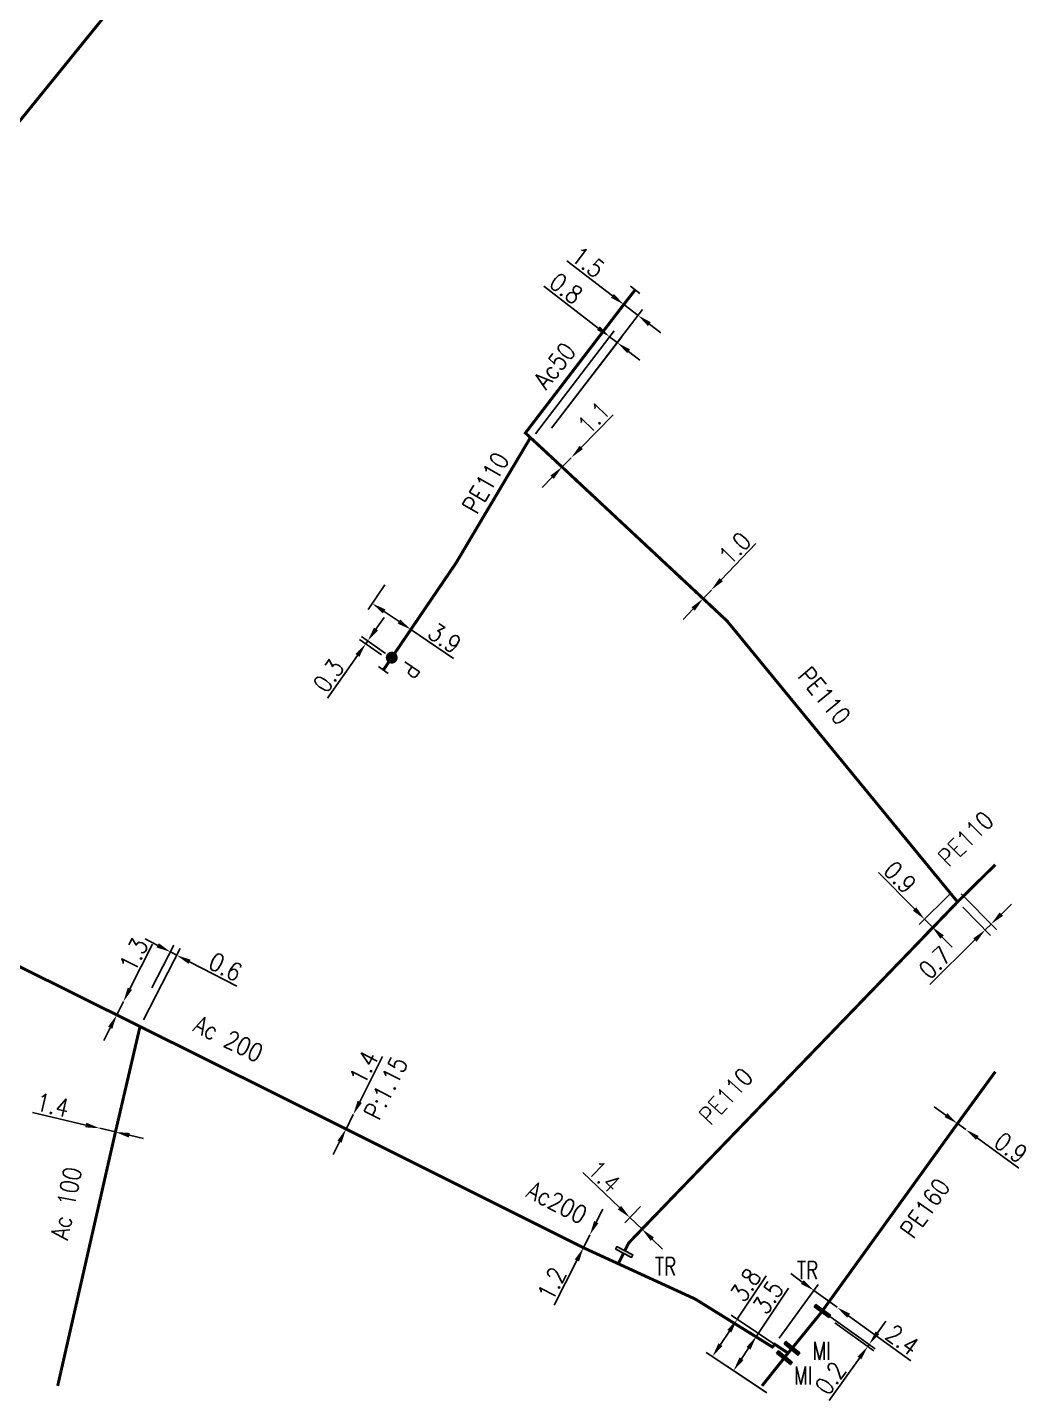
# Model space of a CAD drawing. Header units: millimetres. Extents: x 133989 to 135004, y 130988 to 132014.
# Drawn here: x 134918.9 to 135003, y 130998.8 to 131113.8 of the extents above; entities that cross this region are included whole.
import ezdxf
from ezdxf.enums import TextEntityAlignment as Align

# ---------------------------------------------------------------- set-up
doc = ezdxf.new("R2010")
doc.units = ezdxf.units.MM
doc.header["$PDMODE"] = 34
doc.linetypes.add('L_25_AP', pattern=[2000, 1000, 1000])
doc.linetypes.add('L_25_PE', pattern=[2000, 1000, 1000])
doc.layers.get('0').update_dxf_attribs({"linetype": 'CONTINUOUS'})
doc.layers.get('Defpoints').update_dxf_attribs({"linetype": 'CONTINUOUS'})
for name, color, linetype in [('L_150', 1, 'CONTINUOUS'), ('L_300', 7, 'CONTINUOUS'), ('L_340', 7, 'CONTINUOUS')]:
    doc.layers.add(name, color=color, linetype=linetype)
doc.styles.add('G_ROMANS', font='ROMANS.SHX', dxfattribs={"width": 0.75})
doc.styles.get("Standard").update_dxf_attribs({"font": 'romans.shx', "width": 0.85})
doc.dimstyles.get("Standard").update_dxf_attribs({"dimtxt": 1.5, "dimasz": 1.2, "dimexe": 0.625, "dimexo": 0.625, "dimgap": 0.25, "dimtad": 1, "dimdec": 1, "dimzin": 0, "dimdsep": 46, "dimtxsty": 'Standard', "dimcen": -0.5, "dimadec": 0, "dimazin": 0, "dimtfac": 1, "dimtdec": 1, "dimtmove": 0, "dimatfit": 3, "dimfxl": 0, "dimtolj": 1, "dimtzin": 0, "dimarcsym": 0})

# ---------------------------------------------------------------- blocks, each defined once
blk = doc.blocks.new('*D381')
at = {"layer": 'Defpoints', "color": 0, "linetype": 'Continuous', "transparency": 16777216}
for p in [(134996.7, 131041.69), (134996.84, 131040.56), (134994.08, 131039.11)]:
    blk.add_point(p, dxfattribs=at)
at = {"layer": 'L_150', "color": 0, "linetype": 'Continuous', "lineweight": -2, "transparency": 16777216}
for p, q in [((134993.24, 131039.97), (134990.21, 131043.04)), ((134996.26, 131041.26), (134993.63, 131038.67)), ((134994.71, 131038.47), (134994.08, 131039.11)), ((134996.39, 131040.12), (134994.26, 131038.03)), ((134995.55, 131037.62), (134996.39, 131036.76))]:
    blk.add_line(p, q, dxfattribs=at)
at = {"layer": 'L_150', "color": 0, "linetype": 'Continuous', "transparency": 16777216}
for points in [[(134993.38, 131040.11), (134993.09, 131039.83), (134994.08, 131039.11)], [(134995.69, 131037.76), (134995.41, 131037.47), (134994.71, 131038.47)]]:
    blk.add_solid(points, dxfattribs=at)
at = {"layer": 'L_150', "color": 0, "linetype": 'Continuous', "transparency": 16777216, "insert": (134992.02, 131042.63), "char_height": 1.5, "attachment_point": 5, "rotation": 314.5356}
blk.add_mtext('\\A1;0.9', dxfattribs=at)
blk = doc.blocks.new('*D382')
at = {"layer": 'Defpoints', "color": 0, "linetype": 'Continuous', "transparency": 16777216}
for p in [(134996.7, 131041.69), (134996.84, 131040.56), (134999.65, 131038.7)]:
    blk.add_point(p, dxfattribs=at)
at = {"layer": 'L_150', "color": 0, "linetype": 'Continuous', "lineweight": -2, "transparency": 16777216}
for p, q in [((134997.14, 131041.25), (135000.09, 131038.25)), ((135000.51, 131039.54), (135001.36, 131040.38)), ((134997.27, 131040.12), (134999.59, 131037.76)), ((134999.65, 131038.7), (134999.15, 131038.21)), ((134998.3, 131037.37), (134994.51, 131033.64))]:
    blk.add_line(p, q, dxfattribs=at)
at = {"layer": 'L_150', "color": 0, "linetype": 'Continuous', "transparency": 16777216}
for points in [[(135000.36, 131039.68), (135000.65, 131039.4), (134999.65, 131038.7)], [(134998.16, 131037.51), (134998.44, 131037.22), (134999.15, 131038.21)]]:
    blk.add_solid(points, dxfattribs=at)
at = {"layer": 'L_150', "color": 0, "linetype": 'Continuous', "transparency": 16777216, "insert": (134994.94, 131035.47), "char_height": 1.5, "attachment_point": 5, "rotation": 44.5356}
blk.add_mtext('\\A1;0.7', dxfattribs=at)
blk = doc.blocks.new('*D383')
at = {"layer": 'Defpoints', "color": 0, "linetype": 'Continuous', "transparency": 16777216}
for p in [(134976.21, 131066.7), (134976.21, 131066.7), (134975.52, 131065.98)]:
    blk.add_point(p, dxfattribs=at)
at = {"layer": 'L_150', "color": 0, "linetype": 'Continuous', "lineweight": -2, "transparency": 16777216}
for p, q in [((134977.04, 131067.56), (134979.94, 131070.59)), ((134975.52, 131065.98), (134976.21, 131066.7)), ((134974.68, 131065.11), (134973.85, 131064.24))]:
    blk.add_line(p, q, dxfattribs=at)
at = {"layer": 'L_150', "color": 0, "linetype": 'Continuous', "transparency": 16777216}
for points in [[(134976.89, 131067.7), (134977.18, 131067.43), (134976.21, 131066.7)], [(134974.54, 131065.25), (134974.83, 131064.97), (134975.52, 131065.98)]]:
    blk.add_solid(points, dxfattribs=at)
at = {"layer": 'L_150', "color": 0, "linetype": 'Continuous', "transparency": 16777216, "insert": (134978.18, 131070.2), "char_height": 1.5, "attachment_point": 5, "rotation": 46.182}
blk.add_mtext('\\A1;1.0', dxfattribs=at)
blk = doc.blocks.new('*D384')
at = {"layer": 'Defpoints', "color": 0, "linetype": 'Continuous', "transparency": 16777216}
for p in [(134963.7, 131077.01), (134964.47, 131077.79), (134964.47, 131077.79)]:
    blk.add_point(p, dxfattribs=at)
at = {"layer": 'L_150', "color": 0, "linetype": 'Continuous', "lineweight": -2, "transparency": 16777216}
for p, q in [((134965.31, 131078.65), (134967.98, 131081.39)), ((134963.7, 131077.01), (134964.47, 131077.79)), ((134962.87, 131076.15), (134962.03, 131075.29))]:
    blk.add_line(p, q, dxfattribs=at)
at = {"layer": 'L_150', "color": 0, "linetype": 'Continuous', "transparency": 16777216}
for points in [[(134965.17, 131078.79), (134965.45, 131078.51), (134964.47, 131077.79)], [(134962.72, 131076.29), (134963.01, 131076.01), (134963.7, 131077.01)]]:
    blk.add_solid(points, dxfattribs=at)
at = {"layer": 'L_150', "color": 0, "linetype": 'Continuous', "transparency": 16777216, "insert": (134966.35, 131081.15), "char_height": 1.5, "attachment_point": 5, "rotation": 45.7209}
blk.add_mtext('\\A1;1.1', dxfattribs=at)
blk = doc.blocks.new('*D385')
at = {"layer": 'Defpoints', "color": 0, "linetype": 'Continuous', "transparency": 16777216}
for p in [(134968.33, 131087.43), (134961.09, 131079.31), (134962.45, 131079.76)]:
    blk.add_point(p, dxfattribs=at)
at = {"layer": 'L_150', "color": 0, "linetype": 'Continuous', "lineweight": -2, "transparency": 16777216}
for p, q in [((134966.74, 131088.65), (134962.17, 131092.15)), ((134961.47, 131079.8), (134968.07, 131088.42)), ((134962.83, 131080.26), (134968.71, 131087.93)), ((134968.33, 131087.43), (134967.69, 131087.92)), ((134969.28, 131086.7), (134970.23, 131085.97))]:
    blk.add_line(p, q, dxfattribs=at)
at = {"layer": 'L_150', "color": 0, "linetype": 'Continuous', "transparency": 16777216}
for points in [[(134966.86, 131088.81), (134966.62, 131088.49), (134967.69, 131087.92)], [(134969.4, 131086.86), (134969.16, 131086.55), (134968.33, 131087.43)]]:
    blk.add_solid(points, dxfattribs=at)
at = {"layer": 'L_150', "color": 0, "linetype": 'Continuous', "transparency": 16777216, "insert": (134964.04, 131091.98), "char_height": 1.5, "attachment_point": 5, "rotation": 322.553}
blk.add_mtext('\\A1;0.8', dxfattribs=at)
blk = doc.blocks.new('*D386')
at = {"layer": 'Defpoints', "color": 0, "linetype": 'Continuous', "transparency": 16777216}
for p in [(134970.07, 131089.71), (134960.63, 131079.86), (134962.45, 131079.76)]:
    blk.add_point(p, dxfattribs=at)
at = {"layer": 'L_150', "color": 0, "linetype": 'Continuous', "lineweight": -2, "transparency": 16777216}
for p, q in [((134967.92, 131091.35), (134964.09, 131094.29)), ((134961.01, 131080.35), (134969.26, 131091.12)), ((134962.83, 131080.26), (134970.45, 131090.21)), ((134970.07, 131089.71), (134968.88, 131090.62)), ((134971.02, 131088.98), (134971.97, 131088.25))]:
    blk.add_line(p, q, dxfattribs=at)
at = {"layer": 'L_150', "color": 0, "linetype": 'Continuous', "transparency": 16777216}
for points in [[(134968.05, 131091.51), (134967.8, 131091.19), (134968.88, 131090.62)], [(134971.14, 131089.14), (134970.9, 131088.82), (134970.07, 131089.71)]]:
    blk.add_solid(points, dxfattribs=at)
at = {"layer": 'L_150', "color": 0, "linetype": 'Continuous', "transparency": 16777216, "insert": (134965.88, 131094.17), "char_height": 1.5, "attachment_point": 5, "rotation": 322.553}
blk.add_mtext('\\A1;1.5', dxfattribs=at)
blk = doc.blocks.new('*D387')
at = {"layer": 'Defpoints', "color": 0, "linetype": 'Continuous', "transparency": 16777216}
for p in [(134949.2, 131067.64), (134947.8, 131065.57), (134949.43, 131061.03)]:
    blk.add_point(p, dxfattribs=at)
at = {"layer": 'L_300', "color": 0, "linetype": 'Continuous', "lineweight": -2, "transparency": 16777216}
for p, q in [((134948.85, 131067.12), (134947.45, 131065.06)), ((134948.8, 131064.9), (134950.04, 131064.06)), ((134949.78, 131061.55), (134951.38, 131063.9)), ((134951.03, 131063.39), (134954.6, 131060.97))]:
    blk.add_line(p, q, dxfattribs=at)
at = {"layer": 'L_300', "color": 0, "linetype": 'Continuous', "transparency": 16777216}
for points in [[(134948.91, 131065.07), (134948.68, 131064.74), (134947.8, 131065.57)], [(134950.15, 131064.22), (134949.92, 131063.89), (134951.03, 131063.39)]]:
    blk.add_solid(points, dxfattribs=at)
at = {"layer": 'L_300', "color": 0, "linetype": 'Continuous', "transparency": 16777216, "insert": (134953.87, 131062.67), "char_height": 1.5, "attachment_point": 5, "rotation": 325.8684}
blk.add_mtext('\\A1;3.9', dxfattribs=at)
blk = doc.blocks.new('L_300_12')
at = {"color": 0, "linetype": 'Continuous', "const_width": 0.497, "flags": 128}
blk.add_lwpolyline([(-0.25, 0, 1), (0.25, 0, 1)], format="xyb", close=True, dxfattribs=at)
at = {"color": 0, "linetype": 'Continuous', "style": 'G_ROMANS', "width": 0.75}
blk.add_text('P', height=1.5, dxfattribs=at).set_placement((0, 1.85), align=Align.MIDDLE)
at = {"color": 0, "linetype": 'Continuous', "width": 0.75, "flags": 3}
for tag, p in [('DEF_LEG', (0, -5)), ('DEF_COUP', (0, -7.5)), ('DEF_TYPE', (0, -10))]:
    blk.add_attdef(tag, text='', height=1.2, dxfattribs=at).set_placement(p, align=Align.MIDDLE)
blk = doc.blocks.new('L_340_07')
at = {"color": 0, "linetype": 'Continuous', "const_width": 0.25, "flags": 128}
blk.add_lwpolyline([(0, 0), (1.25, 0)], dxfattribs=at)
at = {"color": 0, "linetype": 'Continuous', "flags": 128}
blk.add_lwpolyline([(1.25, -0.5), (1.25, 0.5)], dxfattribs=at)
at = {"color": 0, "linetype": 'Continuous', "width": 0.75, "flags": 3}
for tag, p in [('DEF_LEG', (0.72, -3.47)), ('DEF_COUP', (0.72, -5.97)), ('DEF_TYPE', (0.72, -8.47))]:
    blk.add_attdef(tag, text='', height=1.2, dxfattribs=at).set_placement(p, align=Align.MIDDLE)
blk = doc.blocks.new('*D388')
at = {"layer": 'Defpoints', "color": 0, "linetype": 'Continuous', "transparency": 16777216}
for p in [(134970.7, 131015.48), (134970.4, 131013.14), (134969.31, 131012)]:
    blk.add_point(p, dxfattribs=at)
at = {"layer": 'L_150', "color": 0, "linetype": 'Continuous', "lineweight": -2, "transparency": 16777216}
for p, q in [((134968.52, 131014.94), (134965.45, 131017.88)), ((134970.26, 131015.03), (134968.95, 131013.66)), ((134970.4, 131013.14), (134969.38, 131014.11)), ((134969.74, 131012.45), (134970.83, 131013.59)), ((134971.26, 131012.31), (134972.13, 131011.47))]:
    blk.add_line(p, q, dxfattribs=at)
at = {"layer": 'L_150', "color": 0, "linetype": 'Continuous', "transparency": 16777216}
for points in [[(134968.66, 131015.08), (134968.38, 131014.79), (134969.38, 131014.11)], [(134971.4, 131012.45), (134971.12, 131012.16), (134970.4, 131013.14)]]:
    blk.add_solid(points, dxfattribs=at)
at = {"layer": 'L_150', "color": 0, "linetype": 'Continuous', "transparency": 16777216, "insert": (134967.24, 131017.55), "char_height": 1.5, "attachment_point": 5, "rotation": 316.1889}
blk.add_mtext('\\A1;1.4', dxfattribs=at)
blk = doc.blocks.new('*D389')
at = {"layer": 'Defpoints', "color": 0, "linetype": 'Continuous', "transparency": 16777216}
for p in [(134985.51, 131006.28), (134986.05, 131005.64), (134989.43, 131003.47)]:
    blk.add_point(p, dxfattribs=at)
at = {"layer": 'L_340', "color": 0, "linetype": 'Continuous', "lineweight": -2, "transparency": 16777216}
for p, q in [((134986.02, 131005.91), (134989.94, 131003.11)), ((134986.56, 131005.28), (134989.83, 131002.95)), ((134990.13, 131004.45), (134990.83, 131005.43)), ((134989.43, 131003.47), (134989.32, 131003.31)), ((134988.62, 131002.33), (134986.08, 130998.77))]:
    blk.add_line(p, q, dxfattribs=at)
at = {"layer": 'L_340', "color": 0, "linetype": 'Continuous', "transparency": 16777216}
for points in [[(134989.97, 131004.57), (134990.29, 131004.33), (134989.43, 131003.47)], [(134988.46, 131002.45), (134988.78, 131002.22), (134989.32, 131003.31)]]:
    blk.add_solid(points, dxfattribs=at)
at = {"layer": 'L_340', "color": 0, "linetype": 'Continuous', "transparency": 16777216, "insert": (134986.19, 131000.65), "char_height": 1.5, "attachment_point": 5, "rotation": 54.4976}
blk.add_mtext('\\A1;0.2', dxfattribs=at)
blk = doc.blocks.new('*D390')
at = {"layer": 'Defpoints', "color": 0, "linetype": 'Continuous', "transparency": 16777216}
for p in [(134947.25, 131062.2), (134949.08, 131060.91), (134949.43, 131061.03)]:
    blk.add_point(p, dxfattribs=at)
at = {"layer": 'L_300', "color": 0, "linetype": 'Continuous', "lineweight": -2, "transparency": 16777216}
for p, q in [((134948.11, 131063.42), (134948.8, 131064.41)), ((134948.57, 131061.27), (134946.73, 131062.55)), ((134948.92, 131061.39), (134946.91, 131062.8)), ((134947.42, 131062.44), (134947.25, 131062.2)), ((134946.56, 131061.21), (134944.05, 131057.63))]:
    blk.add_line(p, q, dxfattribs=at)
at = {"layer": 'L_300', "color": 0, "linetype": 'Continuous', "transparency": 16777216}
for points in [[(134947.94, 131063.54), (134948.27, 131063.31), (134947.42, 131062.44)], [(134946.39, 131061.33), (134946.72, 131061.1), (134947.25, 131062.2)]]:
    blk.add_solid(points, dxfattribs=at)
at = {"layer": 'L_300', "color": 0, "linetype": 'Continuous', "transparency": 16777216, "insert": (134944.14, 131059.51), "char_height": 1.5, "attachment_point": 5, "rotation": 54.992}
blk.add_mtext('\\A1;0.3', dxfattribs=at)
blk = doc.blocks.new('*D391')
at = {"layer": 'Defpoints', "color": 0, "linetype": 'Continuous', "transparency": 16777216}
for p in [(134996.83, 131021.98), (134997.52, 131021.48), (134997.52, 131021.48)]:
    blk.add_point(p, dxfattribs=at)
at = {"layer": 'L_150', "color": 0, "linetype": 'Continuous', "lineweight": -2, "transparency": 16777216}
for p, q in [((134995.86, 131022.69), (134994.89, 131023.39)), ((134996.83, 131021.98), (134997.52, 131021.48)), ((134996.47, 131021.48), (134996.47, 131021.48)), ((134997.16, 131020.98), (134997.16, 131020.98)), ((134998.49, 131020.78), (135001.98, 131018.24))]:
    blk.add_line(p, q, dxfattribs=at)
at = {"layer": 'L_150', "color": 0, "linetype": 'Continuous', "transparency": 16777216}
for points in [[(134995.98, 131022.85), (134995.75, 131022.53), (134996.83, 131021.98)], [(134998.61, 131020.94), (134998.38, 131020.62), (134997.52, 131021.48)]]:
    blk.add_solid(points, dxfattribs=at)
at = {"layer": 'L_150', "color": 0, "linetype": 'Continuous', "transparency": 16777216, "insert": (135001.31, 131019.97), "char_height": 1.5, "attachment_point": 5, "rotation": 324.0041}
blk.add_mtext('\\A1;0.9', dxfattribs=at)
blk = doc.blocks.new('L_340_19')
at = {"linetype": 'Continuous'}
blk.add_hatch(color=0, dxfattribs=at).paths.add_polyline_path([(0.125, 0.75), (-0.125, 0.75), (-0.125, -0.75), (0.125, -0.75)])
at = {"color": 0, "linetype": 'Continuous'}
blk.add_lwpolyline([(-0.125, 0.75), (0.125, 0.75), (0.125, -0.75), (-0.125, -0.75)], close=True, dxfattribs=at)
at = {"color": 0, "linetype": 'Continuous', "width": 0.75}
for tag, height, flags, p in [('TR', 1.5, 8, (0, 3)), ('DEF_LEG', 1.2, 3, (0, -5)), ('DEF_COUP', 1.2, 3, (0, -7.5)), ('DEF_TYPE', 1.2, 3, (0, -10))]:
    blk.add_attdef(tag, text='', height=height, dxfattribs=dict(at, flags=flags)).set_placement(p, align=Align.MIDDLE)
blk = doc.blocks.new('*D848')
at = {"layer": 'Defpoints', "color": 0, "linetype": 'Continuous', "transparency": 16777216}
for p in [(134926.95, 131032.21), (134926.95, 131032.21), (134926.39, 131031.09)]:
    blk.add_point(p, dxfattribs=at)
at = {"layer": 'L_150', "color": 0, "linetype": 'Continuous', "lineweight": -2, "transparency": 16777216}
for p, q in [((134927.49, 131033.28), (134929.38, 131037.02)), ((134926.39, 131031.09), (134926.95, 131032.21)), ((134925.85, 131030.02), (134925.3, 131028.95))]:
    blk.add_line(p, q, dxfattribs=at)
at = {"layer": 'L_150', "color": 0, "linetype": 'Continuous', "transparency": 16777216}
for points in [[(134927.31, 131033.37), (134927.67, 131033.19), (134926.95, 131032.21)], [(134925.67, 131030.11), (134926.02, 131029.93), (134926.39, 131031.09)]]:
    blk.add_solid(points, dxfattribs=at)
at = {"layer": 'L_150', "color": 0, "linetype": 'Continuous', "transparency": 16777216, "insert": (134927.82, 131036.13), "char_height": 1.5, "attachment_point": 5, "rotation": 63.1652}
blk.add_mtext('\\A1;1.3', dxfattribs=at)
blk = doc.blocks.new('*D849')
at = {"layer": 'Defpoints', "color": 0, "linetype": 'Continuous', "transparency": 16777216}
for p in [(134930.89, 131036.37), (134929.06, 131032.81), (134928.34, 131030.12)]:
    blk.add_point(p, dxfattribs=at)
at = {"layer": 'L_150', "color": 0, "linetype": 'Continuous', "lineweight": -2, "transparency": 16777216}
for p, q in [((134929.82, 131036.92), (134928.76, 131037.47)), ((134929.34, 131033.37), (134931.18, 131036.93)), ((134928.63, 131030.67), (134931.71, 131036.65)), ((134930.89, 131036.37), (134931.42, 131036.09)), ((134932.49, 131035.54), (134936.45, 131033.5))]:
    blk.add_line(p, q, dxfattribs=at)
at = {"layer": 'L_150', "color": 0, "linetype": 'Continuous', "transparency": 16777216}
for points in [[(134929.92, 131037.1), (134929.73, 131036.74), (134930.89, 131036.37)], [(134932.58, 131035.72), (134932.4, 131035.37), (134931.42, 131036.09)]]:
    blk.add_solid(points, dxfattribs=at)
at = {"layer": 'L_150', "color": 0, "linetype": 'Continuous', "transparency": 16777216, "insert": (134935.5, 131035.12), "char_height": 1.5, "attachment_point": 5, "rotation": 332.7094}
blk.add_mtext('\\A1;0.6', dxfattribs=at)
blk = doc.blocks.new('*D854')
at = {"layer": 'Defpoints', "color": 0, "linetype": 'Continuous', "transparency": 16777216}
for p in [(134924.97, 131021.59), (134924.97, 131021.59), (134926.28, 131021.28)]:
    blk.add_point(p, dxfattribs=at)
at = {"layer": 'L_150', "color": 0, "linetype": 'Continuous', "lineweight": -2, "transparency": 16777216}
for p, q in [((134923.8, 131021.86), (134919.32, 131022.91)), ((134926.28, 131021.28), (134924.97, 131021.59)), ((134927.45, 131021.01), (134928.62, 131020.74))]:
    blk.add_line(p, q, dxfattribs=at)
at = {"layer": 'L_150', "color": 0, "linetype": 'Continuous', "transparency": 16777216}
for points in [[(134923.84, 131022.06), (134923.75, 131021.67), (134924.97, 131021.59)], [(134927.49, 131021.2), (134927.4, 131020.81), (134926.28, 131021.28)]]:
    blk.add_solid(points, dxfattribs=at)
at = {"layer": 'L_150', "color": 0, "linetype": 'Continuous', "transparency": 16777216, "insert": (134921.03, 131023.54), "char_height": 1.5, "attachment_point": 5, "rotation": 346.8192}
blk.add_mtext('\\A1;1.4', dxfattribs=at)
blk = doc.blocks.new('*D855')
at = {"layer": 'Defpoints', "color": 0, "linetype": 'Continuous', "transparency": 16777216}
for p in [(134946.21, 131022.74), (134946.21, 131022.74), (134945.6, 131021.53)]:
    blk.add_point(p, dxfattribs=at)
at = {"layer": 'L_150', "color": 0, "linetype": 'Continuous', "lineweight": -2, "transparency": 16777216}
for p, q in [((134946.75, 131023.81), (134948.67, 131027.6)), ((134945.6, 131021.53), (134946.21, 131022.74)), ((134945.05, 131020.46), (134944.51, 131019.39))]:
    blk.add_line(p, q, dxfattribs=at)
at = {"layer": 'L_150', "color": 0, "linetype": 'Continuous', "transparency": 16777216}
for points in [[(134946.57, 131023.9), (134946.93, 131023.72), (134946.21, 131022.74)], [(134944.88, 131020.55), (134945.23, 131020.37), (134945.6, 131021.53)]]:
    blk.add_solid(points, dxfattribs=at)
at = {"layer": 'L_150', "color": 0, "linetype": 'Continuous', "transparency": 16777216, "insert": (134947.09, 131026.69), "char_height": 1.5, "attachment_point": 5, "rotation": 63.1327}
blk.add_mtext('\\A1;1.4', dxfattribs=at)
blk = doc.blocks.new('*D856')
at = {"layer": 'Defpoints', "color": 0, "linetype": 'Continuous', "transparency": 16777216}
for p in [(134966.03, 131012.66), (134966.03, 131012.66), (134965.49, 131011.58)]:
    blk.add_point(p, dxfattribs=at)
at = {"layer": 'L_150', "color": 0, "linetype": 'Continuous', "lineweight": -2, "transparency": 16777216}
for p, q in [((134966.57, 131013.73), (134967.11, 131014.8)), ((134966.03, 131012.66), (134965.49, 131011.58)), ((134964.94, 131010.51), (134963.05, 131006.78))]:
    blk.add_line(p, q, dxfattribs=at)
at = {"layer": 'L_150', "color": 0, "linetype": 'Continuous', "transparency": 16777216}
for points in [[(134966.39, 131013.82), (134966.75, 131013.64), (134966.03, 131012.66)], [(134964.77, 131010.6), (134965.12, 131010.42), (134965.49, 131011.58)]]:
    blk.add_solid(points, dxfattribs=at)
at = {"layer": 'L_150', "color": 0, "linetype": 'Continuous', "transparency": 16777216, "insert": (134962.84, 131008.56), "char_height": 1.5, "attachment_point": 5, "rotation": 63.1652}
blk.add_mtext('\\A1;1.2', dxfattribs=at)
blk = doc.blocks.new('*D857')
at = {"layer": 'Defpoints', "color": 0, "linetype": 'Continuous', "transparency": 16777216}
for p in [(134986.74, 131006.59), (134986.74, 131006.59), (134981.52, 131003.49)]:
    blk.add_point(p, dxfattribs=at)
at = {"layer": 'L_150', "color": 0, "linetype": 'Continuous', "lineweight": -2, "transparency": 16777216}
for p, q in [((134983.83, 131008.7), (134982.86, 131009.41)), ((134981.89, 131004), (134985.17, 131008.5)), ((134984.8, 131008), (134986.74, 131006.59)), ((134987.71, 131005.88), (134992.93, 131002.09))]:
    blk.add_line(p, q, dxfattribs=at)
at = {"layer": 'L_150', "color": 0, "linetype": 'Continuous', "transparency": 16777216}
for points in [[(134983.95, 131008.87), (134983.71, 131008.54), (134984.8, 131008)], [(134987.83, 131006.05), (134987.59, 131005.72), (134986.74, 131006.59)]]:
    blk.add_solid(points, dxfattribs=at)
at = {"layer": 'L_150', "color": 0, "linetype": 'Continuous', "transparency": 16777216, "insert": (134992.21, 131003.85), "char_height": 1.5, "attachment_point": 5, "rotation": 323.9886}
blk.add_mtext('\\A1;2.4', dxfattribs=at)
blk = doc.blocks.new('*D858')
at = {"layer": 'Defpoints', "color": 0, "linetype": 'Continuous', "transparency": 16777216}
for p in [(134976.3, 131002.46), (134982.64, 131002.75), (134981.37, 130999.09)]:
    blk.add_point(p, dxfattribs=at)
at = {"layer": 'L_150', "color": 0, "linetype": 'Continuous', "lineweight": -2, "transparency": 16777216}
for p, q in [((134978.38, 131005.58), (134980.81, 131009.22)), ((134982.12, 131003.09), (134977.86, 131005.93)), ((134976.97, 131003.46), (134977.72, 131004.59)), ((134980.85, 130999.43), (134975.78, 131002.81))]:
    blk.add_line(p, q, dxfattribs=at)
at = {"layer": 'L_150', "color": 0, "linetype": 'Continuous', "transparency": 16777216}
for points in [[(134977.55, 131004.7), (134977.88, 131004.47), (134978.38, 131005.58)], [(134976.8, 131003.57), (134977.14, 131003.35), (134976.3, 131002.46)]]:
    blk.add_solid(points, dxfattribs=at)
at = {"layer": 'L_150', "color": 0, "linetype": 'Continuous', "transparency": 16777216, "insert": (134979.09, 131008.46), "char_height": 1.5, "attachment_point": 5, "rotation": 56.3278}
blk.add_mtext('\\A1;3.8', dxfattribs=at)
blk = doc.blocks.new('*D859')
at = {"layer": 'Defpoints', "color": 0, "linetype": 'Continuous', "transparency": 16777216}
for p in [(134981.33, 131003.26), (134978.07, 131001.28), (134981.37, 130999.09)]:
    blk.add_point(p, dxfattribs=at)
at = {"layer": 'L_150', "color": 0, "linetype": 'Continuous', "lineweight": -2, "transparency": 16777216}
for p, q in [((134979.99, 131004.16), (134982.68, 131008.19)), ((134980.81, 131003.61), (134979.47, 131004.5)), ((134978.74, 131002.28), (134979.32, 131003.16)), ((134980.85, 130999.43), (134977.55, 131001.63))]:
    blk.add_line(p, q, dxfattribs=at)
at = {"layer": 'L_150', "color": 0, "linetype": 'Continuous', "transparency": 16777216}
for points in [[(134979.16, 131003.27), (134979.49, 131003.05), (134979.99, 131004.16)], [(134978.57, 131002.39), (134978.91, 131002.17), (134978.07, 131001.28)]]:
    blk.add_solid(points, dxfattribs=at)
at = {"layer": 'L_150', "color": 0, "linetype": 'Continuous', "transparency": 16777216, "insert": (134980.97, 131007.43), "char_height": 1.5, "attachment_point": 5, "rotation": 56.3278}
blk.add_mtext('\\A1;3.5', dxfattribs=at)
blk = doc.blocks.new('L_340_16')
at = {"linetype": 'Continuous'}
blk.add_hatch(color=0, dxfattribs=at).paths.add_polyline_path([(0.125, 0.75), (-0.125, 0.75), (-0.125, -0.75), (0.125, -0.75)])
at = {"color": 0, "linetype": 'Continuous'}
blk.add_lwpolyline([(-0.125, 0.75), (0.125, 0.75), (0.125, -0.75), (-0.125, -0.75)], close=True, dxfattribs=at)
at = {"color": 0, "linetype": 'Continuous', "width": 0.75}
for tag, height, flags, p in [('MI', 1.5, 8, (0, 3)), ('DEF_LEG', 1.2, 3, (0, -5)), ('DEF_COUP', 1.2, 3, (0, -7.5)), ('DEF_TYPE', 1.2, 3, (0, -10))]:
    blk.add_attdef(tag, text='', height=height, dxfattribs=dict(at, flags=flags)).set_placement(p, align=Align.MIDDLE)

msp = doc.modelspace()

# ---------------------------------------------------------------- linework, layer by layer
at = {"layer": 'L_150', "linetype": 'L_25_AP', "const_width": 0.25, "flags": 128}
for points in [[(135000, 131190.49), (134988.8, 131179.43), (134934.99, 131126.07), (134928.2, 131118.27), (134916.65, 131104.02), (134905.3, 131086.96), (134888.76, 131061.66), (134882.58, 131052.68), (134880.02, 131051.8), (134879.35, 131050.94)], [(134969.06, 131090.87), (134960.63, 131079.86), (134961.05, 131079.47)], [(134892.85, 131047.76), (134904.39, 131042.03), (134926.39, 131031.09), (134928.34, 131030.12), (134945.6, 131021.53), (134965.49, 131011.58), (134968.41, 131010.24), (134974.86, 131007.28), (134981.33, 131003.26), (134981.52, 131003.49), (134982.64, 131002.75)], [(134921.44, 131000), (134926.28, 131021.28), (134928.34, 131030.12)], [(134968.85, 131011.11), (134968.41, 131010.24)], [(134983.04, 131003.23), (134985.43, 131006.17)], [(134980.45, 131000), (134982.25, 131002.26)], [(134982.41, 131002.46), (134982.64, 131002.75), (134982.88, 131003.04)]]:
    msp.add_lwpolyline(points, dxfattribs=at)
at = {"layer": 'L_150', "linetype": 'L_25_PE', "const_width": 0.25, "flags": 128}
msp.add_lwpolyline([(134949.43, 131061.03), (134954.82, 131068.97), (134961.05, 131079.47), (134963.7, 131077.01), (134975.52, 131065.98), (134977.52, 131064.11), (134996.84, 131040.56)], dxfattribs=at)
msp.add_lwpolyline([(135000, 131043.68), (134996.84, 131040.56), (134996.84, 131040.56), (134969.32, 131012.02, 0.071005), (134969.29, 131011.98), (134969.29, 131011.98), (134968.96, 131011.34)], format="xyb", dxfattribs=at)
at = {"layer": 'L_150', "linetype": 'L_25_PE', "flags": 128}
msp.add_lwpolyline([(134985.58, 131006.38, 0.25, 0.25, 0), (134996.83, 131021.98, 0.25, 0.25, 0), (135000, 131026.33, 0, 0, 0)], format="xyseb", dxfattribs=at)

# ---------------------------------------------------------------- block references
at = {"layer": 'L_300', "rotation": 235.8653208695015}
msp.add_blockref('L_300_12', (134949.43, 131061.03), dxfattribs=at)
at = {"layer": 'L_340'}
for p, rotation in [((134969.06, 131090.87), 52.01639361103732), ((134949.43, 131061.03), 235.8684484243137)]:
    msp.add_blockref('L_340_07', p, dxfattribs=dict(at, rotation=rotation))
ref = msp.add_blockref('L_340_19', (134968.91, 131011.22), dxfattribs=dict(at, rotation=62.9508557637145))
ref.add_attrib('TR', 'TR', dxfattribs={"layer": '0', "color": 0, "linetype": 'Continuous', "height": 1.5, "width": 0.75, "flags": 8}).set_placement((134972.38, 131010), align=Align.MIDDLE)
ref = msp.add_blockref('L_340_19', (134985.51, 131006.28), dxfattribs=dict(at, rotation=54.20176430482343))
ref.add_attrib('TR', 'TR', dxfattribs={"layer": '0', "color": 0, "linetype": 'Continuous', "height": 1.5, "width": 0.75, "flags": 8}).set_placement((134984.27, 131009.69), align=Align.MIDDLE)
ref = msp.add_blockref('L_340_16', (134982.96, 131003.14), dxfattribs=dict(at, rotation=50.80869932031526))
ref.add_attrib('MI', 'MI', dxfattribs={"layer": '0', "color": 0, "linetype": 'Continuous', "height": 1.5, "width": 0.75, "flags": 8}).set_placement((134985.46, 131002.94), align=Align.MIDDLE)
ref = msp.add_blockref('L_340_16', (134982.33, 131002.36), dxfattribs=dict(at, rotation=50.80869932031526))
ref.add_attrib('MI', 'MI', dxfattribs={"layer": '0', "color": 0, "linetype": 'Continuous', "height": 1.5, "width": 0.75, "flags": 8}).set_placement((134983.91, 131000.87), align=Align.MIDDLE)

# ---------------------------------------------------------------- texts
at = {"layer": 'L_150', "linetype": 'Continuous', "width": 0.85}
for s, rotation, p in [('Ac50', 51.5778, (134963.08, 131085.5)), ('PE110', 59.3111, (134957.3, 131075.68)), ('PE110', 309.3673, (134985.68, 131057.83)), ('PE110', 44.5356, (134997.52, 131045.85)), ('Ac 200', 333.5638, (134935.75, 131029.1)), ('P:1.15', 63.1327, (134948.93, 131024.96)), ('PE110', 47.5786, (134977.43, 131024.28)), ('Ac 100', 78.7927, (134922.15, 131015.31)), ('PE160', 54.7443, (134994.11, 131014.9)), ('Ac200', 332.991, (134963.28, 131015.37))]:
    msp.add_text(s, height=1.5, rotation=rotation, dxfattribs=at).set_placement(p, align=Align.MIDDLE)

# ---------------------------------------------------------------- dimensions: what is measured, and where the dimension line sits
at = {"layer": 'L_150', "linetype": 'Continuous'}
for base, p1, p2, angle, picture, middle in [((134970.07, 131089.71), (134960.63, 131079.86), (134962.45, 131079.76), 142.553, '*D386', (134965.28, 131093.38)), ((134968.33, 131087.43), (134961.09, 131079.31), (134962.45, 131079.76), 142.553, '*D385', (134963.43, 131091.18)), ((134964.47, 131077.79), (134963.7, 131077.01), (134964.47, 131077.79), 225.7209, '*D384', (134967.06, 131080.45)), ((134976.21, 131066.7), (134975.52, 131065.98), (134976.21, 131066.7), 226.182, '*D383', (134978.9, 131069.51)), ((134994.08, 131039.11), (134996.84, 131040.56), (134996.7, 131041.69), 314.5356, '*D381', (134991.3, 131041.93)), ((134999.65, 131038.7), (134996.84, 131040.56), (134996.7, 131041.69), 224.5356, '*D382', (134995.64, 131034.76)), ((134926.95, 131032.21), (134926.39, 131031.09), (134926.95, 131032.21), 243.1652, '*D848', (134928.71, 131035.68)), ((134930.89, 131036.37), (134928.34, 131030.12), (134929.06, 131032.81), 332.7094, '*D849', (134935.04, 131034.23)), ((134946.21, 131022.74), (134945.6, 131021.53), (134946.21, 131022.74), 243.1327, '*D855', (134947.98, 131026.24)), ((134924.97, 131021.59), (134926.28, 131021.28), (134924.97, 131021.59), 346.8192, '*D854', (134920.8, 131022.57)), ((134997.52, 131021.48), (134996.83, 131021.98), (134997.52, 131021.48), 144.0041, '*D391', (135000.72, 131019.16)), ((134970.4, 131013.14), (134970.7, 131015.48), (134969.31, 131012), 316.1889, '*D388', (134966.55, 131016.82)), ((134966.03, 131012.66), (134965.49, 131011.58), (134966.03, 131012.66), 243.1652, '*D856', (134963.73, 131008.11)), ((134976.3032, 131002.4634), (134982.6406, 131002.7474), (134981.3733, 130999.0856), 56.3278, '*D858', (134979.9269, 131007.9026)), ((134978.0737, 131001.2839), (134981.3309, 131003.261), (134981.3733, 130999.0856), 56.3278, '*D859', (134981.7984, 131006.8747)), ((134986.74, 131006.59), (134981.52, 131003.49), (134986.74, 131006.59), 143.9886, '*D857', (134991.62, 131003.04))]:
    dim = msp.add_linear_dim(base=base, p1=p1, p2=p2, angle=angle, dimstyle='Standard', dxfattribs=at)
    dim.commit()
    dim.dimension.update_dxf_attribs({"geometry": picture, "text_midpoint": middle, "dimtype": 160})
at = {"layer": 'L_300', "linetype": 'Continuous'}
for base, p2, angle, picture, middle in [((134947.8, 131065.57), (134949.2, 131067.64), 325.8684, '*D387', (134953.31, 131061.84)), ((134947.25, 131062.2), (134949.08, 131060.91), 54.992, '*D390', (134944.96, 131058.93))]:
    dim = msp.add_linear_dim(base=base, p1=(134949.43, 131061.03), p2=p2, angle=angle, dimstyle='Standard', dxfattribs=at)
    dim.commit()
    dim.dimension.update_dxf_attribs({"geometry": picture, "text_midpoint": middle, "dimtype": 160})
at = {"layer": 'L_340', "linetype": 'Continuous'}
dim = msp.add_linear_dim(base=(134989.43, 131003.47), p1=(134986.05, 131005.64), p2=(134985.51, 131006.28), angle=54.4976, dimstyle='Standard', dxfattribs=at)
dim.commit()
dim.dimension.update_dxf_attribs({"geometry": '*D389', "text_midpoint": (134987, 131000.07), "dimtype": 160})

doc.saveas('drawing.dxf')
